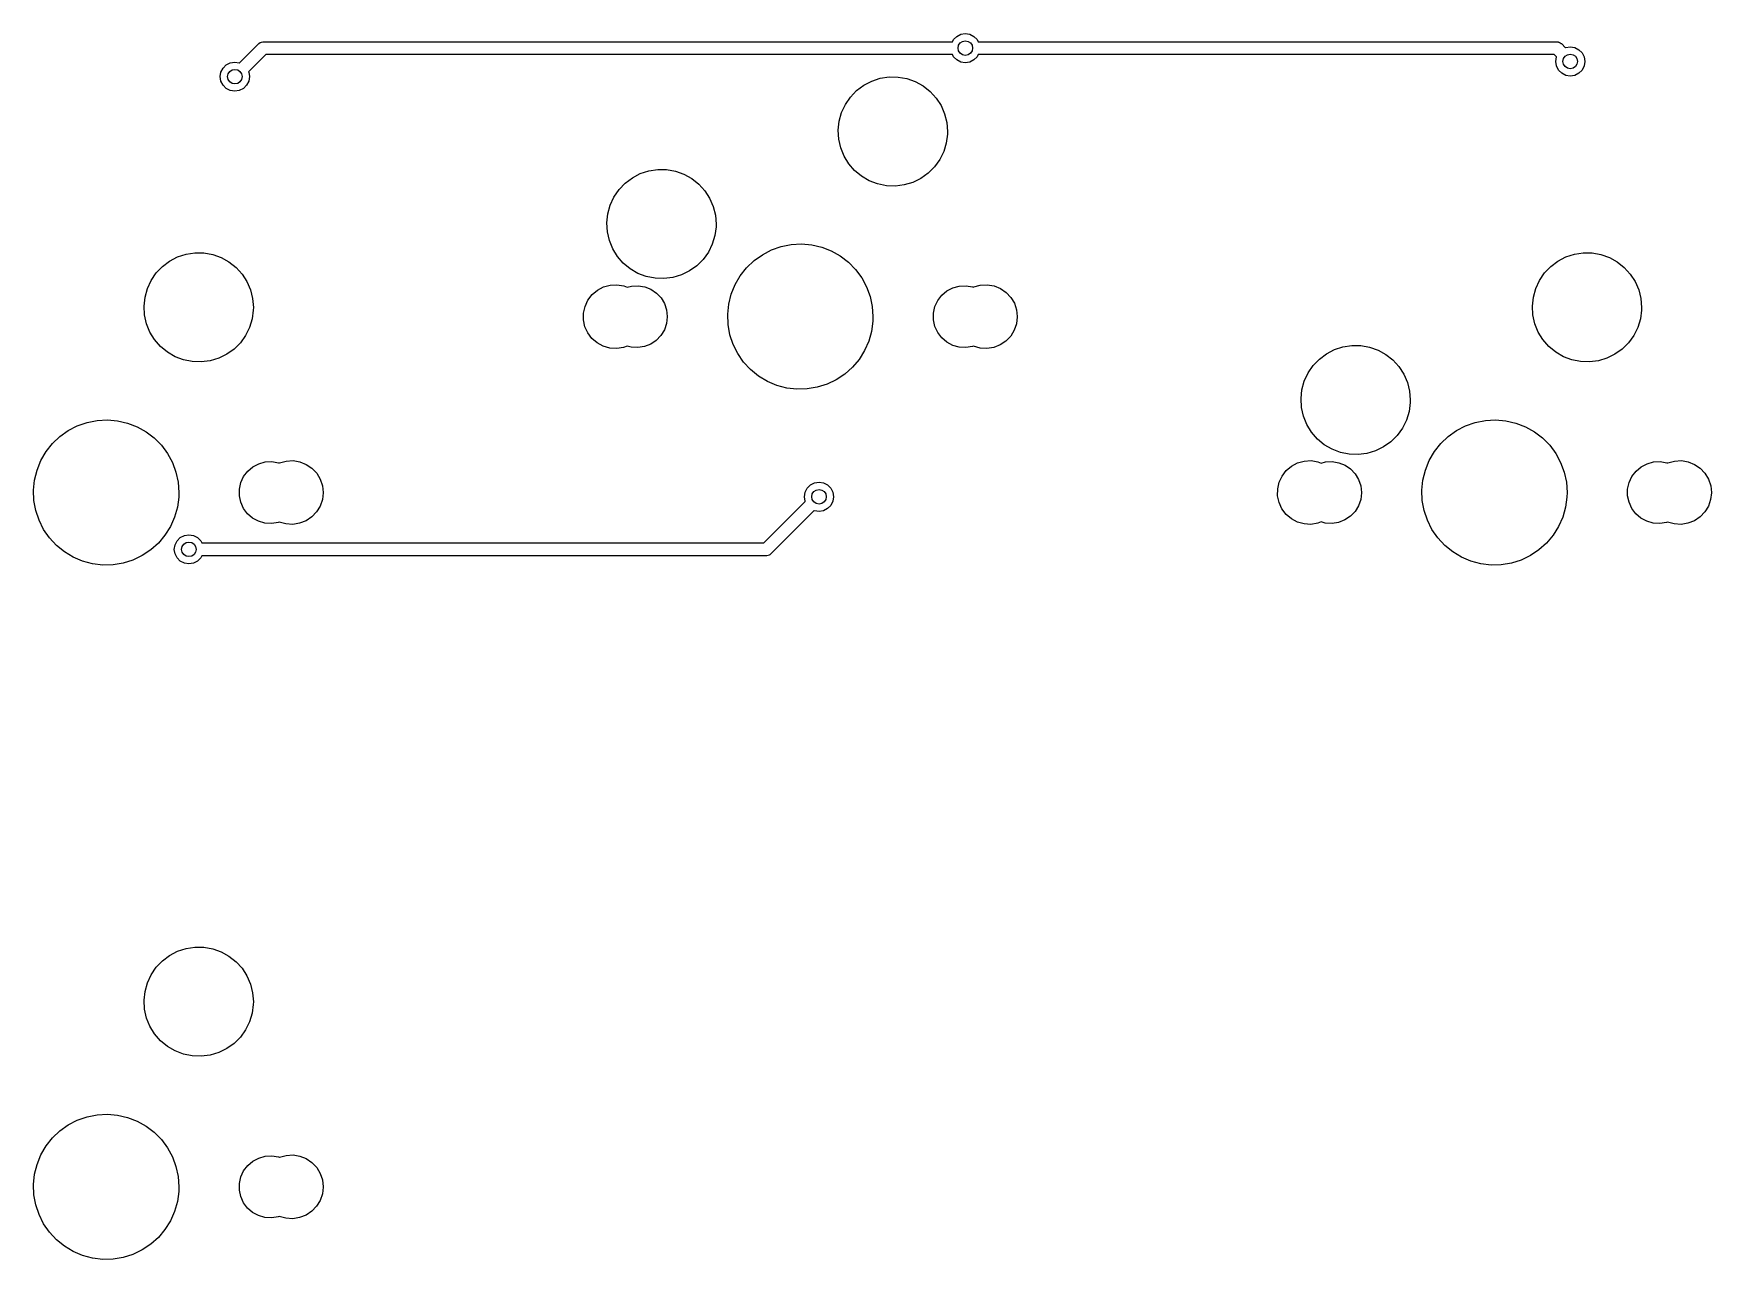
# Model space of a CAD drawing. Extents: x 52 to 375, y -138 to -43.
# Drawn here: x 271.3 to 317.35, y -132.29 to -98.66 of the extents above; entities that cross this region are included whole.
import ezdxf

# ---------------------------------------------------------------- set-up
doc = ezdxf.new("R2010")
doc.units = 0
doc.layers.add('BLACK', color=7, linetype='CONTINUOUS')

msp = doc.modelspace()

# ---------------------------------------------------------------- linework, layer by layer
at = {"layer": 'BLACK', "linetype": 'CONTINUOUS'}
for p, q in [((276.956, -99.4637), (277.484, -98.9359)), ((277.484, -98.9359), (277.519, -98.909)), ((277.519, -98.909), (277.523, -98.9076)), ((277.523, -98.9076), (277.527, -98.9045)), ((277.527, -98.9045), (277.563, -98.8956)), ((277.563, -98.8956), (277.599, -98.8848)), ((277.599, -98.8848), (277.603, -98.8857)), ((277.603, -98.8857), (277.608, -98.8846)), ((277.608, -98.8846), (296.52, -98.8846)), ((296.52, -98.8846), (296.55, -98.8245)), ((296.55, -98.8245), (296.639, -98.736)), ((296.639, -98.736), (296.75, -98.6792)), ((296.75, -98.6792), (296.874, -98.6596)), ((296.874, -98.6596), (296.998, -98.6792)), ((296.998, -98.6792), (297.109, -98.736)), ((297.109, -98.736), (297.198, -98.8245)), ((297.198, -98.8245), (297.228, -98.8846)), ((297.228, -98.8846), (313.111, -98.8846)), ((313.111, -98.8846), (313.154, -98.8901)), ((313.154, -98.8901), (313.158, -98.8923)), ((313.158, -98.8923), (313.163, -98.8926)), ((313.163, -98.8926), (313.195, -98.9119)), ((313.195, -98.9119), (313.228, -98.9295)), ((313.228, -98.9295), (313.23, -98.9334)), ((313.23, -98.9334), (313.234, -98.9359)), ((313.234, -98.9359), (313.347, -99.0481)), ((276.591, -99.5174), (276.703, -99.4606)), ((276.703, -99.4606), (276.827, -99.441)), ((276.827, -99.441), (276.95, -99.4606)), ((276.95, -99.4606), (276.956, -99.4637)), ((277.68, -99.2346), (277.204, -99.7112)), ((296.52, -99.2346), (277.68, -99.2346)), ((296.55, -99.2947), (296.52, -99.2346)), ((296.639, -99.3832), (296.55, -99.2947)), ((296.75, -99.44), (296.639, -99.3832)), ((296.874, -99.4596), (296.75, -99.44)), ((296.998, -99.44), (296.874, -99.4596)), ((297.109, -99.3832), (296.998, -99.44)), ((297.198, -99.2947), (297.109, -99.3832)), ((297.228, -99.2346), (297.198, -99.2947)), ((313.038, -99.2346), (297.228, -99.2346)), ((313.099, -99.2956), (313.038, -99.2346)), ((313.077, -99.4254), (313.096, -99.3018)), ((313.096, -99.549), (313.077, -99.4254)), ((313.096, -99.3018), (313.099, -99.2956)), ((313.347, -99.0481), (313.353, -99.045)), ((313.353, -99.045), (313.476, -99.0254)), ((313.476, -99.0254), (313.6, -99.045)), ((313.6, -99.045), (313.712, -99.1018)), ((313.712, -99.1018), (313.8, -99.1903)), ((313.8, -99.1903), (313.857, -99.3018)), ((313.857, -99.3018), (313.876, -99.4254)), ((313.876, -99.4254), (313.857, -99.549)), ((276.426, -99.841), (276.446, -99.7174)), ((276.446, -99.9646), (276.426, -99.841)), ((276.446, -99.7174), (276.503, -99.6059)), ((276.503, -99.6059), (276.591, -99.5174)), ((277.204, -99.7112), (277.207, -99.7174)), ((277.207, -99.7174), (277.226, -99.841)), ((277.226, -99.841), (277.207, -99.9646)), ((294.305, -99.9632), (294.539, -99.8868)), ((294.539, -99.8868), (294.782, -99.8497)), ((294.782, -99.8497), (295.027, -99.8527)), ((295.027, -99.8527), (295.269, -99.8958)), ((295.269, -99.8958), (295.501, -99.9778)), ((313.153, -99.6605), (313.096, -99.549)), ((313.241, -99.749), (313.153, -99.6605)), ((313.353, -99.8058), (313.241, -99.749)), ((313.476, -99.8254), (313.353, -99.8058)), ((313.6, -99.8058), (313.476, -99.8254)), ((313.712, -99.749), (313.6, -99.8058)), ((313.8, -99.6605), (313.712, -99.749)), ((313.857, -99.549), (313.8, -99.6605)), ((276.503, -100.076), (276.446, -99.9646)), ((276.591, -100.165), (276.503, -100.076)), ((276.703, -100.221), (276.591, -100.165)), ((276.827, -100.241), (276.703, -100.221)), ((276.95, -100.221), (276.827, -100.241)), ((277.062, -100.165), (276.95, -100.221)), ((277.15, -100.076), (277.062, -100.165)), ((277.207, -99.9646), (277.15, -100.076)), ((293.72, -100.402), (293.89, -100.224)), ((293.89, -100.224), (294.087, -100.077)), ((294.087, -100.077), (294.305, -99.9632)), ((295.501, -99.9778), (295.716, -100.097)), ((295.716, -100.097), (295.909, -100.249)), ((295.909, -100.249), (296.075, -100.431)), ((293.413, -101.065), (293.478, -100.828)), ((293.478, -100.828), (293.582, -100.605)), ((293.582, -100.605), (293.72, -100.402)), ((296.075, -100.431), (296.208, -100.637)), ((296.208, -100.637), (296.306, -100.863)), ((293.387, -101.309), (293.413, -101.065)), ((296.306, -100.863), (296.366, -101.101)), ((296.366, -101.101), (296.386, -101.346)), ((293.401, -101.555), (293.387, -101.309)), ((293.455, -101.795), (293.401, -101.555)), ((296.352, -101.663), (296.281, -101.898)), ((296.384, -101.419), (296.352, -101.663)), ((296.386, -101.346), (296.384, -101.419)), ((293.547, -102.022), (293.455, -101.795)), ((293.676, -102.232), (293.547, -102.022)), ((296.172, -102.119), (296.029, -102.318)), ((296.281, -101.898), (296.172, -102.119)), ((287.54, -102.764), (287.737, -102.617)), ((287.737, -102.617), (287.955, -102.503)), ((287.955, -102.503), (288.189, -102.427)), ((288.189, -102.427), (288.432, -102.39)), ((288.432, -102.39), (288.677, -102.393)), ((288.677, -102.393), (288.919, -102.436)), ((288.919, -102.436), (289.151, -102.518)), ((289.151, -102.518), (289.366, -102.637)), ((289.366, -102.637), (289.559, -102.789)), ((293.837, -102.418), (293.676, -102.232)), ((294.026, -102.575), (293.837, -102.418)), ((294.238, -102.699), (294.026, -102.575)), ((295.654, -102.634), (295.434, -102.743)), ((295.854, -102.492), (295.654, -102.634)), ((296.029, -102.318), (295.854, -102.492)), ((287.128, -103.368), (287.232, -103.145)), ((287.232, -103.145), (287.37, -102.942)), ((287.37, -102.942), (287.54, -102.764)), ((289.559, -102.789), (289.725, -102.971)), ((289.725, -102.971), (289.858, -103.177)), ((294.468, -102.786), (294.238, -102.699)), ((294.709, -102.835), (294.468, -102.786)), ((294.954, -102.844), (294.709, -102.835)), ((295.198, -102.813), (294.954, -102.844)), ((295.434, -102.743), (295.198, -102.813)), ((287.037, -103.849), (287.063, -103.605)), ((287.063, -103.605), (287.128, -103.368)), ((289.858, -103.177), (289.956, -103.403)), ((289.956, -103.403), (290.016, -103.641)), ((287.051, -104.095), (287.037, -103.849)), ((290.034, -103.959), (290.002, -104.203)), ((290.016, -103.641), (290.036, -103.886)), ((290.036, -103.886), (290.034, -103.959)), ((287.105, -104.335), (287.051, -104.095)), ((287.197, -104.562), (287.105, -104.335)), ((289.931, -104.438), (289.822, -104.659)), ((290.002, -104.203), (289.931, -104.438)), ((291.554, -104.596), (291.82, -104.503)), ((291.82, -104.503), (292.096, -104.448)), ((292.096, -104.448), (292.378, -104.432)), ((292.378, -104.432), (292.658, -104.457)), ((292.658, -104.457), (292.932, -104.52)), ((292.932, -104.52), (293.195, -104.622)), ((274.84, -105.05), (275.037, -104.903)), ((275.037, -104.903), (275.255, -104.789)), ((275.255, -104.789), (275.489, -104.713)), ((275.489, -104.713), (275.732, -104.676)), ((275.732, -104.676), (275.977, -104.679)), ((275.977, -104.679), (276.219, -104.722)), ((276.219, -104.722), (276.451, -104.804)), ((276.451, -104.804), (276.666, -104.923)), ((276.666, -104.923), (276.859, -105.075)), ((287.326, -104.772), (287.197, -104.562)), ((287.487, -104.958), (287.326, -104.772)), ((287.676, -105.115), (287.487, -104.958)), ((289.679, -104.858), (289.504, -105.032)), ((289.822, -104.659), (289.679, -104.858)), ((290.871, -105.084), (291.075, -104.89)), ((291.075, -104.89), (291.304, -104.726)), ((291.304, -104.726), (291.554, -104.596)), ((293.195, -104.622), (293.441, -104.759)), ((293.441, -104.759), (293.665, -104.93)), ((293.665, -104.93), (293.862, -105.131)), ((312.94, -105.05), (313.137, -104.903)), ((313.137, -104.903), (313.355, -104.789)), ((313.355, -104.789), (313.589, -104.713)), ((313.589, -104.713), (313.832, -104.676)), ((313.832, -104.676), (314.077, -104.679)), ((314.077, -104.679), (314.319, -104.722)), ((314.319, -104.722), (314.551, -104.804)), ((314.551, -104.804), (314.766, -104.923)), ((314.766, -104.923), (314.959, -105.075)), ((274.428, -105.654), (274.532, -105.431)), ((274.532, -105.431), (274.67, -105.228)), ((274.67, -105.228), (274.84, -105.05)), ((276.859, -105.075), (277.025, -105.257)), ((277.025, -105.257), (277.158, -105.463)), ((287.888, -105.239), (287.676, -105.115)), ((288.118, -105.326), (287.888, -105.239)), ((288.359, -105.375), (288.118, -105.326)), ((288.604, -105.384), (288.359, -105.375)), ((288.848, -105.353), (288.604, -105.384)), ((289.084, -105.283), (288.848, -105.353)), ((289.304, -105.174), (289.084, -105.283)), ((289.504, -105.032), (289.304, -105.174)), ((290.556, -105.549), (290.697, -105.305)), ((290.697, -105.305), (290.871, -105.084)), ((293.862, -105.131), (294.03, -105.358)), ((294.03, -105.358), (294.163, -105.605)), ((312.528, -105.654), (312.632, -105.431)), ((312.632, -105.431), (312.77, -105.228)), ((312.77, -105.228), (312.94, -105.05)), ((314.959, -105.075), (315.125, -105.257)), ((315.125, -105.257), (315.258, -105.463)), ((274.337, -106.135), (274.363, -105.891)), ((274.363, -105.891), (274.428, -105.654)), ((277.158, -105.463), (277.256, -105.689)), ((277.256, -105.689), (277.316, -105.927)), ((286.518, -105.973), (286.633, -105.823)), ((286.633, -105.823), (286.777, -105.701)), ((286.777, -105.701), (286.944, -105.612)), ((286.944, -105.612), (287.126, -105.562)), ((287.126, -105.562), (287.315, -105.552)), ((287.315, -105.552), (287.502, -105.583)), ((287.502, -105.583), (287.592, -105.619)), ((287.592, -105.619), (287.71, -105.587)), ((287.71, -105.587), (287.894, -105.577)), ((287.894, -105.577), (288.075, -105.607)), ((288.075, -105.607), (288.245, -105.675)), ((288.245, -105.675), (288.397, -105.779)), ((288.397, -105.779), (288.523, -105.912)), ((290.382, -106.083), (290.45, -105.81)), ((290.45, -105.81), (290.556, -105.549)), ((294.163, -105.605), (294.261, -105.87)), ((294.261, -105.87), (294.32, -106.145)), ((296.119, -105.986), (296.231, -105.84)), ((296.231, -105.84), (296.371, -105.721)), ((296.371, -105.721), (296.533, -105.636)), ((296.533, -105.636), (296.71, -105.587)), ((296.71, -105.587), (296.894, -105.577)), ((296.894, -105.577), (297.075, -105.607)), ((297.075, -105.607), (297.097, -105.616)), ((297.097, -105.616), (297.104, -105.612)), ((297.104, -105.612), (297.286, -105.562)), ((297.286, -105.562), (297.475, -105.552)), ((297.475, -105.552), (297.662, -105.583)), ((297.662, -105.583), (297.837, -105.653)), ((297.837, -105.653), (297.993, -105.76)), ((297.993, -105.76), (298.123, -105.897)), ((298.123, -105.897), (298.221, -106.059)), ((312.437, -106.135), (312.463, -105.891)), ((312.463, -105.891), (312.528, -105.654)), ((315.258, -105.463), (315.356, -105.689)), ((315.356, -105.689), (315.416, -105.927)), ((274.351, -106.381), (274.337, -106.135)), ((277.334, -106.245), (277.302, -106.489)), ((277.316, -105.927), (277.336, -106.172)), ((277.336, -106.172), (277.334, -106.245)), ((286.396, -106.517), (286.397, -106.328)), ((286.397, -106.328), (286.438, -106.144)), ((286.438, -106.144), (286.518, -105.973)), ((288.523, -105.912), (288.618, -106.069)), ((288.618, -106.069), (288.676, -106.243)), ((288.676, -106.243), (288.696, -106.426)), ((290.353, -106.363), (290.382, -106.083)), ((290.364, -106.645), (290.353, -106.363)), ((294.32, -106.145), (294.34, -106.426)), ((296.001, -106.331), (296.042, -106.152)), ((296.001, -106.515), (296.001, -106.331)), ((296.042, -106.152), (296.119, -105.986)), ((298.221, -106.059), (298.281, -106.238)), ((298.281, -106.238), (298.301, -106.426)), ((312.451, -106.381), (312.437, -106.135)), ((315.434, -106.245), (315.402, -106.489)), ((315.416, -105.927), (315.436, -106.172)), ((315.436, -106.172), (315.434, -106.245)), ((274.405, -106.621), (274.351, -106.381)), ((274.497, -106.848), (274.405, -106.621)), ((277.231, -106.724), (277.122, -106.945)), ((277.302, -106.489), (277.231, -106.724)), ((286.436, -106.702), (286.396, -106.517)), ((286.515, -106.874), (286.436, -106.702)), ((288.615, -106.788), (288.52, -106.945)), ((288.675, -106.614), (288.615, -106.788)), ((288.696, -106.432), (288.675, -106.614)), ((288.696, -106.426), (288.696, -106.432)), ((290.415, -106.922), (290.364, -106.645)), ((294.299, -106.83), (294.222, -107.101)), ((294.336, -106.551), (294.299, -106.83)), ((294.34, -106.426), (294.336, -106.551)), ((296.04, -106.694), (296.001, -106.515)), ((296.116, -106.861), (296.04, -106.694)), ((298.218, -106.799), (298.119, -106.96)), ((298.279, -106.62), (298.218, -106.799)), ((298.301, -106.432), (298.279, -106.62)), ((298.301, -106.426), (298.301, -106.432)), ((312.505, -106.621), (312.451, -106.381)), ((312.597, -106.848), (312.505, -106.621)), ((315.331, -106.724), (315.222, -106.945)), ((315.402, -106.489), (315.331, -106.724)), ((274.626, -107.058), (274.497, -106.848)), ((274.787, -107.244), (274.626, -107.058)), ((274.976, -107.401), (274.787, -107.244)), ((276.979, -107.144), (276.804, -107.318)), ((277.122, -106.945), (276.979, -107.144)), ((286.628, -107.025), (286.515, -106.874)), ((286.772, -107.148), (286.628, -107.025)), ((286.938, -107.237), (286.772, -107.148)), ((287.12, -107.289), (286.938, -107.237)), ((287.309, -107.3), (287.12, -107.289)), ((287.496, -107.27), (287.309, -107.3)), ((287.593, -107.232), (287.496, -107.27)), ((287.704, -107.264), (287.593, -107.232)), ((287.888, -107.275), (287.704, -107.264)), ((288.069, -107.246), (287.888, -107.275)), ((288.24, -107.179), (288.069, -107.246)), ((288.393, -107.077), (288.24, -107.179)), ((288.52, -106.945), (288.393, -107.077)), ((290.504, -107.189), (290.415, -106.922)), ((290.63, -107.441), (290.504, -107.189)), ((294.222, -107.101), (294.108, -107.359)), ((296.227, -107.008), (296.116, -106.861)), ((296.366, -107.127), (296.227, -107.008)), ((296.528, -107.214), (296.366, -107.127)), ((296.704, -107.264), (296.528, -107.214)), ((296.888, -107.275), (296.704, -107.264)), ((297.069, -107.246), (296.888, -107.275)), ((297.096, -107.236), (297.069, -107.246)), ((297.098, -107.237), (297.096, -107.236)), ((297.28, -107.289), (297.098, -107.237)), ((297.469, -107.3), (297.28, -107.289)), ((297.656, -107.27), (297.469, -107.3)), ((297.832, -107.201), (297.656, -107.27)), ((297.989, -107.096), (297.832, -107.201)), ((298.119, -106.96), (297.989, -107.096)), ((307.005, -107.329), (307.239, -107.253)), ((307.239, -107.253), (307.482, -107.216)), ((307.482, -107.216), (307.727, -107.219)), ((307.727, -107.219), (307.969, -107.262)), ((307.969, -107.262), (308.201, -107.344)), ((312.726, -107.058), (312.597, -106.848)), ((312.887, -107.244), (312.726, -107.058)), ((313.076, -107.401), (312.887, -107.244)), ((315.079, -107.144), (314.904, -107.318)), ((315.222, -106.945), (315.079, -107.144)), ((275.188, -107.525), (274.976, -107.401)), ((275.418, -107.612), (275.188, -107.525)), ((275.659, -107.661), (275.418, -107.612)), ((275.904, -107.67), (275.659, -107.661)), ((276.148, -107.639), (275.904, -107.67)), ((276.384, -107.569), (276.148, -107.639)), ((276.604, -107.46), (276.384, -107.569)), ((276.804, -107.318), (276.604, -107.46)), ((290.79, -107.673), (290.63, -107.441)), ((290.981, -107.879), (290.79, -107.673)), ((293.959, -107.598), (293.778, -107.814)), ((294.108, -107.359), (293.959, -107.598)), ((306.42, -107.768), (306.59, -107.59)), ((306.59, -107.59), (306.787, -107.443)), ((306.787, -107.443), (307.005, -107.329)), ((308.201, -107.344), (308.416, -107.463)), ((308.416, -107.463), (308.609, -107.615)), ((308.609, -107.615), (308.775, -107.797)), ((313.288, -107.525), (313.076, -107.401)), ((313.518, -107.612), (313.288, -107.525)), ((313.759, -107.661), (313.518, -107.612)), ((314.004, -107.67), (313.759, -107.661)), ((314.248, -107.639), (314.004, -107.67)), ((314.484, -107.569), (314.248, -107.639)), ((314.704, -107.46), (314.484, -107.569)), ((314.904, -107.318), (314.704, -107.46)), ((291.2, -108.057), (290.981, -107.879)), ((291.441, -108.203), (291.2, -108.057)), ((291.7, -108.312), (291.441, -108.203)), ((293.334, -108.158), (293.08, -108.28)), ((293.568, -108.001), (293.334, -108.158)), ((293.778, -107.814), (293.568, -108.001)), ((306.113, -108.431), (306.178, -108.194)), ((306.178, -108.194), (306.282, -107.971)), ((306.282, -107.971), (306.42, -107.768)), ((308.775, -107.797), (308.908, -108.003)), ((308.908, -108.003), (309.006, -108.229)), ((291.973, -108.385), (291.7, -108.312)), ((292.252, -108.418), (291.973, -108.385)), ((292.534, -108.411), (292.252, -108.418)), ((292.812, -108.365), (292.534, -108.411)), ((293.08, -108.28), (292.812, -108.365)), ((306.087, -108.675), (306.113, -108.431)), ((309.006, -108.229), (309.066, -108.467)), ((309.066, -108.467), (309.086, -108.712)), ((306.101, -108.921), (306.087, -108.675)), ((306.155, -109.161), (306.101, -108.921)), ((309.052, -109.029), (308.981, -109.264)), ((309.084, -108.785), (309.052, -109.029)), ((309.086, -108.712), (309.084, -108.785)), ((272.025, -109.716), (272.254, -109.552)), ((272.254, -109.552), (272.504, -109.422)), ((272.504, -109.422), (272.77, -109.329)), ((272.77, -109.329), (273.046, -109.274)), ((273.046, -109.274), (273.328, -109.258)), ((273.328, -109.258), (273.608, -109.283)), ((273.608, -109.283), (273.882, -109.346)), ((273.882, -109.346), (274.145, -109.448)), ((274.145, -109.448), (274.391, -109.585)), ((274.391, -109.585), (274.615, -109.756)), ((306.247, -109.388), (306.155, -109.161)), ((306.376, -109.598), (306.247, -109.388)), ((308.872, -109.485), (308.729, -109.684)), ((308.981, -109.264), (308.872, -109.485)), ((310.125, -109.716), (310.354, -109.552)), ((310.354, -109.552), (310.604, -109.422)), ((310.604, -109.422), (310.87, -109.329)), ((310.87, -109.329), (311.146, -109.274)), ((311.146, -109.274), (311.428, -109.258)), ((311.428, -109.258), (311.708, -109.283)), ((311.708, -109.283), (311.982, -109.346)), ((311.982, -109.346), (312.245, -109.448)), ((312.245, -109.448), (312.491, -109.585)), ((312.491, -109.585), (312.715, -109.756)), ((271.647, -110.131), (271.821, -109.91)), ((271.821, -109.91), (272.025, -109.716)), ((274.615, -109.756), (274.812, -109.957)), ((274.812, -109.957), (274.98, -110.184)), ((306.537, -109.784), (306.376, -109.598)), ((306.726, -109.941), (306.537, -109.784)), ((306.938, -110.065), (306.726, -109.941)), ((308.354, -110), (308.134, -110.109)), ((308.554, -109.858), (308.354, -110)), ((308.729, -109.684), (308.554, -109.858)), ((309.747, -110.131), (309.921, -109.91)), ((309.921, -109.91), (310.125, -109.716)), ((312.715, -109.756), (312.912, -109.957)), ((312.912, -109.957), (313.08, -110.184)), ((271.4, -110.636), (271.506, -110.375)), ((271.506, -110.375), (271.647, -110.131)), ((274.98, -110.184), (275.113, -110.431)), ((275.113, -110.431), (275.211, -110.696)), ((277.321, -110.547), (277.483, -110.462)), ((277.483, -110.462), (277.66, -110.413)), ((277.66, -110.413), (277.844, -110.403)), ((277.844, -110.403), (278.025, -110.433)), ((278.025, -110.433), (278.047, -110.442)), ((278.047, -110.442), (278.054, -110.438)), ((278.054, -110.438), (278.236, -110.388)), ((278.236, -110.388), (278.425, -110.378)), ((278.425, -110.378), (278.612, -110.409)), ((278.612, -110.409), (278.787, -110.479)), ((278.787, -110.479), (278.943, -110.586)), ((305.827, -110.527), (305.994, -110.438)), ((305.994, -110.438), (306.176, -110.388)), ((306.176, -110.388), (306.365, -110.378)), ((306.365, -110.378), (306.552, -110.409)), ((306.552, -110.409), (306.642, -110.445)), ((306.642, -110.445), (306.76, -110.413)), ((306.76, -110.413), (306.944, -110.403)), ((307.168, -110.152), (306.938, -110.065)), ((306.944, -110.403), (307.125, -110.433)), ((307.125, -110.433), (307.295, -110.501)), ((307.409, -110.201), (307.168, -110.152)), ((307.295, -110.501), (307.447, -110.605)), ((307.654, -110.21), (307.409, -110.201)), ((307.898, -110.179), (307.654, -110.21)), ((308.134, -110.109), (307.898, -110.179)), ((309.5, -110.636), (309.606, -110.375)), ((309.606, -110.375), (309.747, -110.131)), ((313.08, -110.184), (313.213, -110.431)), ((313.213, -110.431), (313.311, -110.696)), ((315.421, -110.547), (315.583, -110.462)), ((315.583, -110.462), (315.76, -110.413)), ((315.76, -110.413), (315.944, -110.403)), ((315.944, -110.403), (316.125, -110.433)), ((316.125, -110.433), (316.147, -110.442)), ((316.147, -110.442), (316.154, -110.438)), ((316.154, -110.438), (316.336, -110.388)), ((316.336, -110.388), (316.525, -110.378)), ((316.525, -110.378), (316.712, -110.409)), ((316.712, -110.409), (316.887, -110.479)), ((316.887, -110.479), (317.043, -110.586)), ((271.303, -111.189), (271.332, -110.909)), ((271.332, -110.909), (271.4, -110.636)), ((275.211, -110.696), (275.27, -110.971)), ((275.27, -110.971), (275.29, -111.252)), ((276.992, -110.978), (277.069, -110.812)), ((277.069, -110.812), (277.181, -110.666)), ((277.181, -110.666), (277.321, -110.547)), ((278.943, -110.586), (279.073, -110.723)), ((279.073, -110.723), (279.171, -110.885)), ((279.171, -110.885), (279.231, -111.064)), ((292.736, -110.989), (292.859, -110.969)), ((292.859, -110.969), (292.983, -110.989)), ((305.447, -111.154), (305.488, -110.97)), ((305.488, -110.97), (305.568, -110.799)), ((305.568, -110.799), (305.683, -110.649)), ((305.683, -110.649), (305.827, -110.527)), ((307.447, -110.605), (307.573, -110.738)), ((307.573, -110.738), (307.668, -110.895)), ((307.668, -110.895), (307.726, -111.069)), ((309.403, -111.189), (309.432, -110.909)), ((309.432, -110.909), (309.5, -110.636)), ((313.311, -110.696), (313.37, -110.971)), ((313.37, -110.971), (313.39, -111.252)), ((315.092, -110.978), (315.169, -110.812)), ((315.169, -110.812), (315.281, -110.666)), ((315.281, -110.666), (315.421, -110.547)), ((317.043, -110.586), (317.173, -110.723)), ((317.173, -110.723), (317.271, -110.885)), ((317.271, -110.885), (317.331, -111.064)), ((271.314, -111.471), (271.303, -111.189)), ((275.286, -111.377), (275.249, -111.656)), ((275.29, -111.252), (275.286, -111.377)), ((276.951, -111.157), (276.992, -110.978)), ((276.951, -111.341), (276.951, -111.157)), ((276.99, -111.52), (276.951, -111.341)), ((279.251, -111.258), (279.229, -111.446)), ((279.231, -111.064), (279.251, -111.252)), ((279.251, -111.252), (279.251, -111.258)), ((292.459, -111.369), (292.479, -111.245)), ((292.479, -111.493), (292.459, -111.369)), ((292.479, -111.245), (292.536, -111.134)), ((292.536, -111.134), (292.624, -111.045)), ((292.624, -111.045), (292.736, -110.989)), ((292.983, -110.989), (293.094, -111.045)), ((293.094, -111.045), (293.183, -111.134)), ((293.183, -111.134), (293.24, -111.245)), ((293.24, -111.245), (293.259, -111.369)), ((293.259, -111.369), (293.24, -111.493)), ((305.446, -111.343), (305.447, -111.154)), ((305.486, -111.528), (305.446, -111.343)), ((307.746, -111.258), (307.725, -111.44)), ((307.726, -111.069), (307.746, -111.252)), ((307.746, -111.252), (307.746, -111.258)), ((309.414, -111.471), (309.403, -111.189)), ((313.386, -111.377), (313.349, -111.656)), ((313.39, -111.252), (313.386, -111.377)), ((315.051, -111.157), (315.092, -110.978)), ((315.051, -111.341), (315.051, -111.157)), ((315.09, -111.52), (315.051, -111.341)), ((317.351, -111.258), (317.329, -111.446)), ((317.331, -111.064), (317.351, -111.252)), ((317.351, -111.252), (317.351, -111.258)), ((271.365, -111.748), (271.314, -111.471)), ((271.454, -112.015), (271.365, -111.748)), ((275.249, -111.656), (275.172, -111.927)), ((277.066, -111.687), (276.99, -111.52)), ((277.177, -111.834), (277.066, -111.687)), ((277.316, -111.953), (277.177, -111.834)), ((279.069, -111.786), (278.939, -111.922)), ((279.168, -111.625), (279.069, -111.786)), ((279.229, -111.446), (279.168, -111.625)), ((291.344, -112.637), (292.482, -111.499)), ((292.73, -111.746), (291.54, -112.935)), ((292.482, -111.499), (292.479, -111.493)), ((292.736, -111.75), (292.73, -111.746)), ((292.859, -111.769), (292.736, -111.75)), ((292.983, -111.75), (292.859, -111.769)), ((293.094, -111.693), (292.983, -111.75)), ((293.183, -111.604), (293.094, -111.693)), ((293.24, -111.493), (293.183, -111.604)), ((305.565, -111.7), (305.486, -111.528)), ((305.678, -111.851), (305.565, -111.7)), ((305.822, -111.974), (305.678, -111.851)), ((307.57, -111.771), (307.443, -111.903)), ((307.665, -111.614), (307.57, -111.771)), ((307.725, -111.44), (307.665, -111.614)), ((309.465, -111.748), (309.414, -111.471)), ((309.554, -112.015), (309.465, -111.748)), ((313.349, -111.656), (313.272, -111.927)), ((315.166, -111.687), (315.09, -111.52)), ((315.277, -111.834), (315.166, -111.687)), ((315.416, -111.953), (315.277, -111.834)), ((317.169, -111.786), (317.039, -111.922)), ((317.268, -111.625), (317.169, -111.786)), ((317.329, -111.446), (317.268, -111.625)), ((271.58, -112.267), (271.454, -112.015)), ((271.74, -112.499), (271.58, -112.267)), ((275.058, -112.185), (274.909, -112.424)), ((275.172, -111.927), (275.058, -112.185)), ((277.478, -112.04), (277.316, -111.953)), ((277.654, -112.09), (277.478, -112.04)), ((277.838, -112.101), (277.654, -112.09)), ((278.019, -112.072), (277.838, -112.101)), ((278.046, -112.062), (278.019, -112.072)), ((278.048, -112.063), (278.046, -112.062)), ((278.23, -112.115), (278.048, -112.063)), ((278.419, -112.126), (278.23, -112.115)), ((278.606, -112.096), (278.419, -112.126)), ((278.782, -112.027), (278.606, -112.096)), ((278.939, -111.922), (278.782, -112.027)), ((305.988, -112.063), (305.822, -111.974)), ((306.17, -112.115), (305.988, -112.063)), ((306.359, -112.126), (306.17, -112.115)), ((306.546, -112.096), (306.359, -112.126)), ((306.643, -112.058), (306.546, -112.096)), ((306.754, -112.09), (306.643, -112.058)), ((306.938, -112.101), (306.754, -112.09)), ((307.119, -112.072), (306.938, -112.101)), ((307.29, -112.005), (307.119, -112.072)), ((307.443, -111.903), (307.29, -112.005)), ((309.68, -112.267), (309.554, -112.015)), ((309.84, -112.499), (309.68, -112.267)), ((313.158, -112.185), (313.009, -112.424)), ((313.272, -111.927), (313.158, -112.185)), ((315.578, -112.04), (315.416, -111.953)), ((315.754, -112.09), (315.578, -112.04)), ((315.938, -112.101), (315.754, -112.09)), ((316.119, -112.072), (315.938, -112.101)), ((316.146, -112.062), (316.119, -112.072)), ((316.148, -112.063), (316.146, -112.062)), ((316.33, -112.115), (316.148, -112.063)), ((316.519, -112.126), (316.33, -112.115)), ((316.706, -112.096), (316.519, -112.126)), ((316.882, -112.027), (316.706, -112.096)), ((317.039, -111.922), (316.882, -112.027)), ((271.931, -112.705), (271.74, -112.499)), ((272.15, -112.883), (271.931, -112.705)), ((274.728, -112.64), (274.518, -112.827)), ((274.909, -112.424), (274.728, -112.64)), ((275.166, -112.812), (275.186, -112.688)), ((275.186, -112.935), (275.166, -112.812)), ((275.186, -112.688), (275.242, -112.577)), ((275.242, -112.577), (275.331, -112.488)), ((275.331, -112.488), (275.442, -112.431)), ((275.442, -112.431), (275.566, -112.412)), ((275.566, -112.412), (275.69, -112.431)), ((275.69, -112.431), (275.801, -112.488)), ((275.801, -112.488), (275.89, -112.577)), ((275.89, -112.577), (275.92, -112.637)), ((275.92, -112.637), (291.344, -112.637)), ((310.031, -112.705), (309.84, -112.499)), ((310.25, -112.883), (310.031, -112.705)), ((312.828, -112.64), (312.618, -112.827)), ((313.009, -112.424), (312.828, -112.64)), ((272.391, -113.029), (272.15, -112.883)), ((272.65, -113.138), (272.391, -113.029)), ((272.923, -113.211), (272.65, -113.138)), ((273.202, -113.244), (272.923, -113.211)), ((273.484, -113.237), (273.202, -113.244)), ((273.762, -113.191), (273.484, -113.237)), ((274.03, -113.106), (273.762, -113.191)), ((274.284, -112.984), (274.03, -113.106)), ((274.518, -112.827), (274.284, -112.984)), ((275.242, -113.047), (275.186, -112.935)), ((275.331, -113.135), (275.242, -113.047)), ((275.442, -113.192), (275.331, -113.135)), ((275.566, -113.212), (275.442, -113.192)), ((275.69, -113.192), (275.566, -113.212)), ((275.801, -113.135), (275.69, -113.192)), ((275.89, -113.047), (275.801, -113.135)), ((275.92, -112.987), (275.89, -113.047)), ((291.417, -112.987), (275.92, -112.987)), ((291.421, -112.986), (291.417, -112.987)), ((291.426, -112.986), (291.421, -112.986)), ((291.462, -112.976), (291.426, -112.986)), ((291.498, -112.967), (291.462, -112.976)), ((291.501, -112.964), (291.498, -112.967)), ((291.506, -112.962), (291.501, -112.964)), ((291.54, -112.935), (291.506, -112.962)), ((310.491, -113.029), (310.25, -112.883)), ((310.75, -113.138), (310.491, -113.029)), ((311.023, -113.211), (310.75, -113.138)), ((311.302, -113.244), (311.023, -113.211)), ((311.584, -113.237), (311.302, -113.244)), ((311.862, -113.191), (311.584, -113.237)), ((312.13, -113.106), (311.862, -113.191)), ((312.384, -112.984), (312.13, -113.106)), ((312.618, -112.827), (312.384, -112.984)), ((275.037, -123.953), (275.255, -123.839)), ((275.255, -123.839), (275.489, -123.763)), ((275.489, -123.763), (275.732, -123.726)), ((275.732, -123.726), (275.977, -123.729)), ((275.977, -123.729), (276.219, -123.772)), ((276.219, -123.772), (276.451, -123.854)), ((276.451, -123.854), (276.666, -123.973)), ((274.532, -124.481), (274.67, -124.278)), ((274.67, -124.278), (274.84, -124.1)), ((274.84, -124.1), (275.037, -123.953)), ((276.666, -123.973), (276.859, -124.125)), ((276.859, -124.125), (277.025, -124.307)), ((277.025, -124.307), (277.158, -124.513)), ((274.363, -124.941), (274.428, -124.704)), ((274.428, -124.704), (274.532, -124.481)), ((277.158, -124.513), (277.256, -124.739)), ((277.256, -124.739), (277.316, -124.977)), ((274.337, -125.185), (274.363, -124.941)), ((274.351, -125.431), (274.337, -125.185)), ((277.316, -124.977), (277.336, -125.222)), ((277.336, -125.222), (277.334, -125.295)), ((274.405, -125.671), (274.351, -125.431)), ((274.497, -125.898), (274.405, -125.671)), ((277.302, -125.539), (277.231, -125.774)), ((277.334, -125.295), (277.302, -125.539)), ((274.626, -126.108), (274.497, -125.898)), ((274.787, -126.294), (274.626, -126.108)), ((277.122, -125.995), (276.979, -126.194)), ((277.231, -125.774), (277.122, -125.995)), ((274.976, -126.451), (274.787, -126.294)), ((275.188, -126.575), (274.976, -126.451)), ((275.418, -126.662), (275.188, -126.575)), ((276.384, -126.619), (276.148, -126.689)), ((276.604, -126.51), (276.384, -126.619)), ((276.804, -126.368), (276.604, -126.51)), ((276.979, -126.194), (276.804, -126.368)), ((275.659, -126.711), (275.418, -126.662)), ((275.904, -126.72), (275.659, -126.711)), ((276.148, -126.689), (275.904, -126.72)), ((272.254, -128.602), (272.504, -128.472)), ((272.504, -128.472), (272.77, -128.379)), ((272.77, -128.379), (273.046, -128.324)), ((273.046, -128.324), (273.328, -128.308)), ((273.328, -128.308), (273.608, -128.333)), ((273.608, -128.333), (273.882, -128.396)), ((273.882, -128.396), (274.145, -128.498)), ((271.821, -128.96), (272.025, -128.766)), ((272.025, -128.766), (272.254, -128.602)), ((274.145, -128.498), (274.391, -128.635)), ((274.391, -128.635), (274.615, -128.806)), ((274.615, -128.806), (274.812, -129.007)), ((271.506, -129.425), (271.647, -129.181)), ((271.647, -129.181), (271.821, -128.96)), ((274.812, -129.007), (274.98, -129.234)), ((274.98, -129.234), (275.113, -129.481)), ((271.332, -129.959), (271.4, -129.686)), ((271.4, -129.686), (271.506, -129.425)), ((275.113, -129.481), (275.211, -129.746)), ((275.211, -129.746), (275.27, -130.021)), ((277.069, -129.862), (277.181, -129.716)), ((277.181, -129.716), (277.321, -129.597)), ((277.321, -129.597), (277.483, -129.512)), ((277.483, -129.512), (277.66, -129.463)), ((277.66, -129.463), (277.844, -129.453)), ((277.844, -129.453), (278.025, -129.483)), ((278.025, -129.483), (278.047, -129.492)), ((278.047, -129.492), (278.054, -129.488)), ((278.054, -129.488), (278.236, -129.438)), ((278.236, -129.438), (278.425, -129.428)), ((278.425, -129.428), (278.612, -129.459)), ((278.612, -129.459), (278.787, -129.529)), ((278.787, -129.529), (278.943, -129.636)), ((278.943, -129.636), (279.073, -129.773)), ((279.073, -129.773), (279.171, -129.935)), ((271.303, -130.239), (271.332, -129.959)), ((271.314, -130.521), (271.303, -130.239)), ((275.27, -130.021), (275.29, -130.302)), ((275.29, -130.302), (275.286, -130.427)), ((276.951, -130.207), (276.992, -130.028)), ((276.951, -130.391), (276.951, -130.207)), ((276.992, -130.028), (277.069, -129.862)), ((279.171, -129.935), (279.231, -130.114)), ((279.251, -130.308), (279.229, -130.496)), ((279.231, -130.114), (279.251, -130.302)), ((279.251, -130.302), (279.251, -130.308)), ((271.365, -130.798), (271.314, -130.521)), ((275.249, -130.706), (275.172, -130.977)), ((275.286, -130.427), (275.249, -130.706)), ((276.99, -130.57), (276.951, -130.391)), ((277.066, -130.737), (276.99, -130.57)), ((277.177, -130.884), (277.066, -130.737)), ((279.168, -130.675), (279.069, -130.836)), ((279.229, -130.496), (279.168, -130.675)), ((271.454, -131.065), (271.365, -130.798)), ((271.58, -131.317), (271.454, -131.065)), ((275.058, -131.235), (274.909, -131.474)), ((275.172, -130.977), (275.058, -131.235)), ((277.316, -131.003), (277.177, -130.884)), ((277.478, -131.09), (277.316, -131.003)), ((277.654, -131.14), (277.478, -131.09)), ((277.838, -131.151), (277.654, -131.14)), ((278.019, -131.122), (277.838, -131.151)), ((278.046, -131.112), (278.019, -131.122)), ((278.048, -131.113), (278.046, -131.112)), ((278.23, -131.165), (278.048, -131.113)), ((278.419, -131.176), (278.23, -131.165)), ((278.606, -131.146), (278.419, -131.176)), ((278.782, -131.077), (278.606, -131.146)), ((278.939, -130.972), (278.782, -131.077)), ((279.069, -130.836), (278.939, -130.972)), ((271.74, -131.549), (271.58, -131.317)), ((271.931, -131.755), (271.74, -131.549)), ((274.728, -131.69), (274.518, -131.877)), ((274.909, -131.474), (274.728, -131.69)), ((272.15, -131.933), (271.931, -131.755)), ((272.391, -132.079), (272.15, -131.933)), ((272.65, -132.188), (272.391, -132.079)), ((274.03, -132.156), (273.762, -132.241)), ((274.284, -132.034), (274.03, -132.156)), ((274.518, -131.877), (274.284, -132.034)), ((272.923, -132.261), (272.65, -132.188)), ((273.202, -132.294), (272.923, -132.261)), ((273.484, -132.287), (273.202, -132.294)), ((273.762, -132.241), (273.484, -132.287))]:
    msp.add_line(p, q, dxfattribs=at)
at = {"layer": 'BLACK'}
for centre in [(296.874, -99.0596), (313.476, -99.4254), (276.827, -99.841), (292.859, -111.369), (275.566, -112.812)]:
    msp.add_circle(centre, 0.2, dxfattribs=at)

doc.saveas('drawing.dxf')
